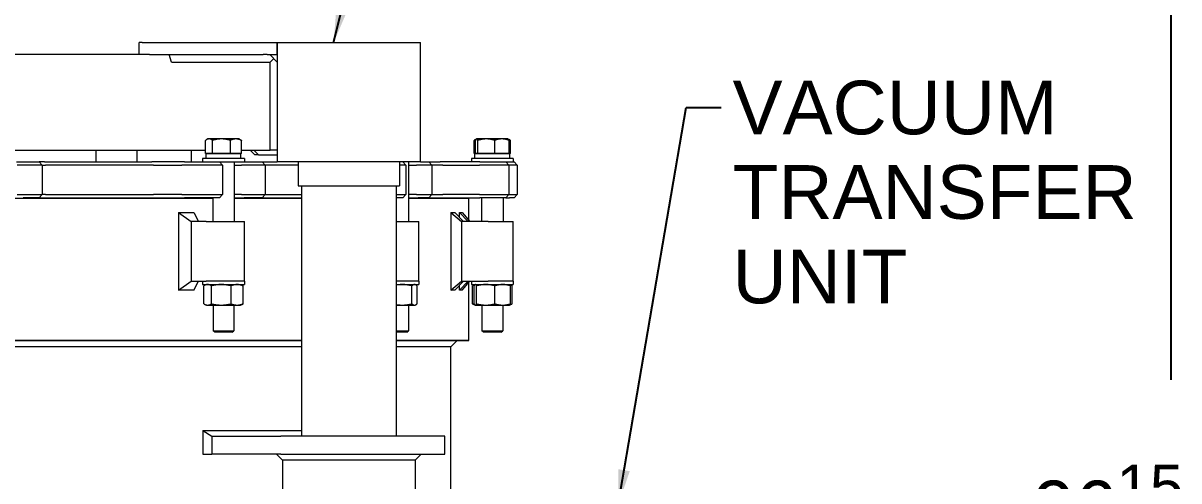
# Model space of a CAD drawing. Header units: inches. Extents: x 19 to 503, y 7 to 322.
# Drawn here: x 374.01 to 422.46, y 118.13 to 137.31 of the extents above; entities that cross this region are included whole.
import ezdxf

# ---------------------------------------------------------------- set-up
doc = ezdxf.new("R2010")
doc.units = ezdxf.units.IN
doc.header["$LTSCALE"] = 15
doc.header["$MEASUREMENT"] = 0
for name, color, linetype, lineweight in [('Dimension (ANSI)', 7, 'Continuous', 25), ('Symbol (ANSI)', 7, 'Continuous', 25), ('Visible (ANSI)', 7, 'Continuous', 50)]:
    doc.layers.add(name, color=color, linetype=linetype, lineweight=lineweight)
doc.styles.add('MEMCOR Medium', font='arial.ttf')
doc.dimstyles.new('Default (ANSI)', dxfattribs={"dimscale": 15, "dimtxt": 0.15, "dimasz": 0.098425, "dimexe": 0.125, "dimexo": 0.0625, "dimgap": 0.031496, "dimtad": 0, "dimtih": 1, "dimtoh": 1, "dimdec": 4, "dimrnd": 1e-08, "dimzin": 3, "dimdsep": 46, "dimlunit": 5, "dimtxsty": 'MEMCOR Medium', "dimcen": 0.09, "dimdle": 0.393701, "dimclrd": 256, "dimclre": 256, "dimclrt": 256, "dimadec": 0, "dimazin": 1, "dimtfac": 0.8, "dimtofl": 0, "dimtmove": 0, "dimatfit": 3, "dimfxl": 1, "dimfrac": 1, "dimtolj": 1, "dimtzin": 4, "dimlwd": -1, "dimlwe": -1, "dimarcsym": 0})
doc.dimstyles.new('Default (ANSI)$7', dxfattribs={"dimscale": 15, "dimtxt": 0.15, "dimasz": 0.098425, "dimexe": 0.125, "dimexo": 0.0625, "dimgap": 0.031496, "dimtad": 0, "dimtih": 1, "dimtoh": 1, "dimdec": 4, "dimrnd": 1e-08, "dimzin": 3, "dimdsep": 46, "dimlunit": 5, "dimtxsty": 'MEMCOR Medium', "dimcen": 0.09, "dimdle": 0.393701, "dimclrd": 256, "dimclre": 256, "dimclrt": 256, "dimadec": 0, "dimazin": 1, "dimtfac": 0.8, "dimtofl": 0, "dimtmove": 0, "dimatfit": 3, "dimfxl": 1, "dimfrac": 1, "dimtolj": 1, "dimtzin": 4, "dimlwd": -1, "dimlwe": -1, "dimarcsym": 0})

# ---------------------------------------------------------------- blocks, each defined once
blk = doc.blocks.new('*D23')
at = {"layer": 'Defpoints', "color": 0, "transparency": 16777216}
for p in [(368.258, 140.509), (422.116, 140.509), (390.404, 43.556)]:
    blk.add_point(p, dxfattribs=at)
at = {"layer": 'Dimension (ANSI)', "transparency": 16777216}
for p, q in [((369.196, 140.509), (423.991, 140.509)), ((422.116, 139.032), (422.116, 122.363)), ((422.116, 45.033), (422.116, 106.884)), ((391.341, 43.556), (423.991, 43.556))]:
    blk.add_line(p, q, dxfattribs=at)
for points in [[(421.87, 139.032), (422.362, 139.032), (422.116, 140.509)], [(421.87, 45.033), (422.362, 45.033), (422.116, 43.556)]]:
    blk.add_solid(points, dxfattribs=at)
at = {"layer": 'Dimension (ANSI)', "transparency": 16777216, "char_height": 2.25, "attachment_point": 2, "style": 'MEMCOR Medium'}
for s, insert in [('\\A1; \\fArial|b0|i0;96{\\H0.8x;\\S15#16;} in', (422.116, 118.81)), ('\\A1;[2462.6 mm]{\\P\\fArial|b0|i0;SHIPPING\\P\\fArial|b0|i0;HEIGHT}', (422.116, 114.151))]:
    blk.add_mtext(s, dxfattribs=dict(at, insert=insert))

msp = doc.modelspace()

# ---------------------------------------------------------------- linework, layer by layer
at = {"layer": 'Visible (ANSI)', "linetype": 'Continuous', "lineweight": 18}
for p, q in [((378.99591, 136.4937), (378.87225, 136.4937)), ((378.87225, 135.9937), (378.87225, 136.4937)), ((378.99591, 136.4937), (384.0666, 136.4937)), ((384.0666, 136.4937), (384.2398, 136.4937)), ((384.2398, 136.4937), (384.65824, 136.4937)), ((384.65824, 135.9937), (384.65824, 136.4937)), ((384.65824, 136.4937), (384.65905, 136.4937)), ((384.65905, 136.4937), (385.41905, 136.4937)), ((384.65905, 136.4937), (384.65905, 131.4937)), ((385.41905, 136.4937), (389.89905, 136.4937)), ((389.89905, 136.4937), (390.65905, 136.4937)), ((390.65905, 131.4937), (390.65905, 136.4937)), ((379.31046, 135.9937), (360.88264, 135.9937)), ((379.31046, 135.9937), (384.0666, 135.9937)), ((380.22516, 135.6812), (380.12859, 135.9937)), ((380.22516, 135.6812), (384.36184, 135.6812)), ((384.2398, 135.9937), (384.0666, 135.9937)), ((384.2398, 135.9937), (384.65824, 135.9937)), ((384.65905, 135.6812), (384.34655, 135.9937)), ((384.36184, 135.6812), (384.51045, 135.8298)), ((384.36184, 131.9937), (384.36184, 135.6812)), ((384.65824, 135.9937), (384.65901, 135.9937)), ((384.65901, 135.9937), (384.65905, 135.9937)), ((384.65905, 135.9937), (384.65905, 135.6812)), ((381.65578, 131.85333), (381.65578, 132.39874)), ((381.75078, 132.45733), (381.69673, 132.42612)), ((381.80071, 132.45733), (381.75078, 132.45733)), ((382.32115, 132.45733), (381.80071, 132.45733)), ((381.94565, 131.85333), (381.94565, 132.39874)), ((382.92722, 132.45733), (382.32115, 132.45733)), ((382.69666, 131.85333), (382.69666, 132.39874)), ((383.06278, 132.45733), (382.92722, 132.45733)), ((383.06278, 132.45733), (383.11683, 132.42612)), ((383.15778, 131.85333), (383.15778, 132.39874)), ((393.01384, 132.45406), (392.91801, 132.39874)), ((392.91801, 131.85333), (392.91801, 132.39874)), ((392.97567, 131.85333), (392.97567, 132.39874)), ((393.0195, 132.45733), (393.01384, 132.45406)), ((393.02511, 132.45733), (393.0195, 132.45733)), ((393.42446, 132.45733), (393.02511, 132.45733)), ((393.07455, 131.85333), (393.07455, 132.39874)), ((394.07484, 132.45733), (393.42446, 132.45733)), ((393.77437, 131.85333), (393.77437, 132.39874)), ((394.3315, 132.45733), (394.07484, 132.45733)), ((394.3315, 132.45733), (394.33716, 132.45406)), ((394.33716, 132.45406), (394.43298, 132.39874)), ((394.37532, 131.85333), (394.37532, 132.39874)), ((394.43298, 131.85333), (394.43298, 132.39874)), ((373.50962, 131.9937), (381.65578, 131.9937)), ((377.04777, 131.9937), (377.04777, 131.4937)), ((378.77184, 131.9937), (378.77184, 131.4937)), ((381.06216, 131.4937), (381.06216, 131.9937)), ((381.80071, 131.85333), (381.65578, 131.85333)), ((381.67728, 131.85333), (383.13628, 131.85333)), ((381.67728, 131.63433), (381.67728, 131.85333)), ((381.75078, 131.85333), (381.75078, 131.85333)), ((381.94565, 131.85333), (381.80071, 131.85333)), ((382.32115, 131.85333), (381.94565, 131.85333)), ((382.69666, 131.85333), (382.32115, 131.85333)), ((382.92722, 131.85333), (382.69666, 131.85333)), ((383.15778, 131.85333), (382.92722, 131.85333)), ((383.06278, 131.85333), (383.06278, 131.85333)), ((383.13628, 131.63433), (383.13628, 131.85333)), ((383.15778, 131.9937), (384.36184, 131.9937)), ((383.7178, 131.7937), (383.52759, 131.9937)), ((383.68209, 131.9937), (383.87231, 131.7937)), ((383.87231, 131.7937), (383.7178, 131.7937)), ((383.87231, 131.7937), (384.65905, 131.7937)), ((384.65905, 131.9937), (384.36184, 131.9937)), ((392.97567, 131.85333), (392.91801, 131.85333)), ((392.946, 131.85333), (394.405, 131.85333)), ((392.946, 131.63433), (392.946, 131.85333)), ((393.02511, 131.85333), (392.97567, 131.85333)), ((393.0195, 131.85333), (393.0195, 131.85333)), ((393.07455, 131.85333), (393.02511, 131.85333)), ((393.42446, 131.85333), (393.07455, 131.85333)), ((393.77437, 131.85333), (393.42446, 131.85333)), ((394.07484, 131.85333), (393.77437, 131.85333)), ((394.37532, 131.85333), (394.07484, 131.85333)), ((394.3315, 131.85333), (394.3315, 131.85333)), ((394.43298, 131.85333), (394.37532, 131.85333)), ((394.405, 131.63433), (394.405, 131.85333)), ((373.73359, 131.4937), (374.0061, 131.4937)), ((374.03628, 131.3637), (373.76246, 131.3637)), ((374.0061, 131.4937), (374.67413, 131.4937)), ((374.80413, 131.3637), (374.03628, 131.3637)), ((374.9034, 131.4937), (374.67413, 131.4937)), ((374.67413, 131.4937), (374.80413, 131.3637)), ((374.80413, 131.3637), (374.94114, 131.3637)), ((374.80413, 131.3637), (374.80413, 130.1237)), ((374.9034, 131.4937), (379.40664, 131.4937)), ((379.46792, 131.3637), (374.94114, 131.3637)), ((380.22743, 131.4937), (379.40664, 131.4937)), ((379.46792, 131.3637), (380.11934, 131.3637)), ((380.11934, 131.3637), (380.65762, 131.3637)), ((380.76571, 131.4937), (380.22743, 131.4937)), ((382.01272, 131.3637), (380.65762, 131.3637)), ((380.76571, 131.4937), (381.94465, 131.4937)), ((383.28178, 131.63433), (381.53178, 131.63433)), ((381.53178, 131.63433), (381.53178, 131.4937)), ((381.94465, 131.4937), (382.18229, 131.4937)), ((382.2515, 131.3637), (382.01272, 131.3637)), ((382.18229, 131.4937), (382.23841, 131.4937)), ((382.23841, 131.4937), (382.36841, 131.3637)), ((382.23841, 131.4937), (383.26798, 131.4937)), ((382.36841, 131.3637), (382.2515, 131.3637)), ((382.36841, 131.3637), (382.36841, 130.1237)), ((382.85428, 131.4937), (382.85428, 128.9937)), ((382.85428, 131.3637), (383.15775, 131.3637)), ((383.5102, 131.3637), (383.15775, 131.3637)), ((383.26798, 131.4937), (383.43502, 131.4937)), ((383.28178, 131.63433), (383.28178, 131.4937)), ((383.43502, 131.4937), (383.66246, 131.4937)), ((383.73874, 131.3637), (383.5102, 131.3637)), ((383.66246, 131.4937), (384.02203, 131.4937)), ((384.15203, 131.3637), (383.73874, 131.3637)), ((384.02203, 131.4937), (384.65905, 131.4937)), ((384.02203, 131.4937), (384.15203, 131.3637)), ((385.53405, 131.3637), (384.15203, 131.3637)), ((384.15203, 131.3637), (384.15203, 130.1237)), ((385.41905, 131.4937), (384.65905, 131.4937)), ((389.89905, 131.4937), (385.41905, 131.4937)), ((385.53405, 131.4937), (385.53405, 130.4937)), ((389.78405, 131.4937), (389.78405, 130.4937)), ((389.84364, 131.3637), (389.78405, 131.3637)), ((390.00743, 131.3637), (389.84364, 131.3637)), ((390.65905, 131.4937), (389.89905, 131.4937)), ((389.92348, 131.4937), (390.05348, 131.3637)), ((390.05348, 131.3637), (390.00743, 131.3637)), ((390.05348, 131.3637), (390.05348, 130.1237)), ((390.16595, 131.4937), (390.16595, 128.9937)), ((390.16595, 131.3637), (390.49795, 131.3637)), ((390.84847, 131.3637), (390.49795, 131.3637)), ((390.65905, 131.4937), (390.73842, 131.4937)), ((390.73842, 131.4937), (390.88617, 131.4937)), ((390.99693, 131.3637), (390.84847, 131.3637)), ((390.88617, 131.4937), (391.01498, 131.4937)), ((391.14498, 131.3637), (390.99693, 131.3637)), ((391.01498, 131.4937), (391.48244, 131.4937)), ((391.01498, 131.4937), (391.14498, 131.3637)), ((391.60684, 131.3637), (391.14498, 131.3637)), ((391.14498, 131.3637), (391.14498, 130.1237)), ((392.20821, 131.4937), (391.48244, 131.4937)), ((391.60684, 131.3637), (392.18285, 131.3637)), ((392.18285, 131.3637), (393.13311, 131.3637)), ((393.15847, 131.4937), (392.20821, 131.4937)), ((394.5505, 131.63433), (392.8005, 131.63433)), ((392.8005, 131.63433), (392.8005, 131.4937)), ((394.30088, 131.3637), (393.13311, 131.3637)), ((393.15847, 131.4937), (394.17443, 131.4937)), ((394.17443, 131.4937), (394.23799, 131.4937)), ((394.23799, 131.4937), (394.24099, 131.4937)), ((394.24099, 131.4937), (394.37099, 131.3637)), ((394.24099, 131.4937), (394.5505, 131.4937)), ((394.36474, 131.3637), (394.30088, 131.3637)), ((394.37099, 131.3637), (394.36474, 131.3637)), ((394.66008, 131.3637), (394.37099, 131.3637)), ((394.37099, 131.3637), (394.37099, 130.1237)), ((394.5505, 131.63433), (394.5505, 131.4937)), ((394.5505, 131.4937), (394.57748, 131.4937)), ((394.57748, 131.4937), (394.58838, 131.4937)), ((394.58838, 131.4937), (394.71838, 131.3637)), ((394.70586, 131.3637), (394.66008, 131.3637)), ((394.71838, 131.3637), (394.70586, 131.3637)), ((394.71838, 131.3637), (394.71838, 130.1237)), ((385.53405, 130.4937), (389.78405, 130.4937)), ((385.67405, 130.4937), (385.67405, 119.9937)), ((389.64405, 130.4937), (389.64405, 119.9937)), ((381.95928, 129.96245), (373.30112, 129.96245)), ((373.76246, 130.1237), (374.03628, 130.1237)), ((374.67413, 129.9937), (374.0061, 129.9937)), ((374.03628, 130.1237), (374.80413, 130.1237)), ((374.67413, 129.9937), (374.80413, 130.1237)), ((374.67413, 129.9937), (379.74988, 129.9937)), ((374.94114, 130.1237), (374.80413, 130.1237)), ((374.94114, 130.1237), (379.46792, 130.1237)), ((380.11934, 130.1237), (379.46792, 130.1237)), ((379.74988, 129.9937), (380.22743, 129.9937)), ((380.65762, 130.1237), (380.11934, 130.1237)), ((380.22743, 129.9937), (380.76571, 129.9937)), ((380.65762, 130.1237), (382.01272, 130.1237)), ((381.94465, 129.9937), (380.76571, 129.9937)), ((382.18229, 129.9937), (381.94465, 129.9937)), ((381.95928, 129.9937), (381.95928, 128.9937)), ((382.01272, 130.1237), (382.2515, 130.1237)), ((382.23841, 129.9937), (382.18229, 129.9937)), ((382.23841, 129.9937), (382.36841, 130.1237)), ((382.2515, 130.1237), (382.36841, 130.1237)), ((383.15775, 130.1237), (382.85428, 130.1237)), ((382.85428, 129.9937), (383.26584, 129.9937)), ((385.67405, 129.96245), (382.85428, 129.96245)), ((383.15775, 130.1237), (383.5102, 130.1237)), ((383.43502, 129.9937), (383.26584, 129.9937)), ((383.66246, 129.9937), (383.43502, 129.9937)), ((383.5102, 130.1237), (383.73874, 130.1237)), ((384.02203, 129.9937), (383.66246, 129.9937)), ((383.73874, 130.1237), (384.15203, 130.1237)), ((384.02203, 129.9937), (384.15203, 130.1237)), ((384.02203, 129.9937), (385.67405, 129.9937)), ((384.15203, 130.1237), (385.67405, 130.1237)), ((389.64405, 130.1237), (389.84364, 130.1237)), ((389.73837, 129.9937), (389.64405, 129.9937)), ((389.90138, 129.9937), (389.73837, 129.9937)), ((389.84364, 130.1237), (390.00743, 130.1237)), ((389.92348, 129.9937), (389.90138, 129.9937)), ((389.92348, 129.9937), (390.05348, 130.1237)), ((390.00743, 130.1237), (390.05348, 130.1237)), ((390.49795, 130.1237), (390.16595, 130.1237)), ((390.16595, 129.9937), (390.57017, 129.9937)), ((392.68471, 129.96245), (390.16595, 129.96245)), ((390.49795, 130.1237), (390.84847, 130.1237)), ((390.73842, 129.9937), (390.57017, 129.9937)), ((390.88617, 129.9937), (390.73842, 129.9937)), ((390.84847, 130.1237), (390.99693, 130.1237)), ((391.01498, 129.9937), (390.88617, 129.9937)), ((390.99693, 130.1237), (391.14498, 130.1237)), ((391.01498, 129.9937), (391.14498, 130.1237)), ((391.01498, 129.9937), (391.67375, 129.9937)), ((391.14498, 130.1237), (391.60684, 130.1237)), ((392.18285, 130.1237), (391.60684, 130.1237)), ((391.67375, 129.9937), (392.20821, 129.9937)), ((393.13311, 130.1237), (392.18285, 130.1237)), ((392.20821, 129.9937), (393.15847, 129.9937)), ((392.65346, 129.9937), (392.68471, 129.96245)), ((392.68471, 129.04585), (392.68471, 129.96245)), ((393.13311, 130.1237), (394.30088, 130.1237)), ((394.17443, 129.9937), (393.15847, 129.9937)), ((393.228, 129.9937), (393.228, 128.9937)), ((394.123, 129.9937), (394.123, 128.9937)), ((394.23799, 129.9937), (394.17443, 129.9937)), ((394.24099, 129.9937), (394.23799, 129.9937)), ((394.24099, 129.9937), (394.37099, 130.1237)), ((394.24099, 129.9937), (394.39021, 129.9937)), ((394.30088, 130.1237), (394.36474, 130.1237)), ((394.36474, 130.1237), (394.37099, 130.1237)), ((394.37099, 130.1237), (394.66008, 130.1237)), ((394.53192, 129.9937), (394.39021, 129.9937)), ((394.57748, 129.9937), (394.53192, 129.9937)), ((394.58838, 129.9937), (394.57748, 129.9937)), ((394.58838, 129.9937), (394.71838, 130.1237)), ((394.66008, 130.1237), (394.70586, 130.1237)), ((394.70586, 130.1237), (394.71838, 130.1237)), ((380.51685, 129.36855), (380.51685, 126.11885)), ((380.51685, 129.36855), (381.16113, 129.36855)), ((380.51685, 129.36855), (381.04577, 128.9937)), ((381.16113, 129.36855), (381.36322, 128.9937)), ((391.92983, 129.36855), (391.92983, 126.11885)), ((391.92983, 129.36855), (392.10346, 129.36855)), ((391.92983, 129.36855), (392.38649, 128.9937)), ((392.10346, 129.36855), (392.46961, 128.9937)), ((392.29566, 129.36855), (392.6647, 128.9937)), ((392.29566, 129.17178), (392.29566, 129.36855)), ((392.29566, 129.36855), (392.41749, 129.36855)), ((392.41749, 129.36855), (392.72789, 128.9937)), ((381.67924, 128.9937), (381.04577, 128.9937)), ((381.04577, 128.9937), (381.04577, 126.4937)), ((381.67924, 128.9937), (383.28178, 128.9937)), ((383.28178, 126.4937), (383.28178, 128.9937)), ((389.64405, 128.9937), (390.59345, 128.9937)), ((390.59345, 126.4937), (390.59345, 128.9937)), ((393.50479, 128.9937), (392.38649, 128.9937)), ((392.38649, 128.9937), (392.38649, 126.4937)), ((393.50479, 128.9937), (394.5505, 128.9937)), ((394.5505, 126.4937), (394.5505, 128.9937)), ((380.51685, 126.11885), (381.04577, 126.4937)), ((381.04577, 126.4937), (381.67924, 126.4937)), ((381.16113, 126.11885), (381.36322, 126.4937)), ((381.53178, 126.4937), (381.53178, 126.35308)), ((383.28178, 126.4937), (381.67924, 126.4937)), ((383.28178, 126.4937), (381.67924, 126.4937)), ((383.28178, 126.4937), (383.28178, 126.35308)), ((390.59345, 126.4937), (389.64405, 126.4937)), ((390.59345, 126.4937), (389.64405, 126.4937)), ((390.59345, 126.4937), (390.59345, 126.35308)), ((391.92983, 126.11885), (392.38649, 126.4937)), ((392.10346, 126.11885), (392.46961, 126.4937)), ((392.29566, 126.11885), (392.6647, 126.4937)), ((392.38649, 126.4937), (393.50479, 126.4937)), ((392.41749, 126.11885), (392.72789, 126.4937)), ((392.8005, 126.4937), (392.8005, 126.35308)), ((394.5505, 126.4937), (393.50479, 126.4937)), ((394.5505, 126.4937), (393.50479, 126.4937)), ((394.5505, 126.4937), (394.5505, 126.35308)), ((381.16113, 126.11885), (380.51685, 126.11885)), ((381.53178, 126.35308), (383.28178, 126.35308)), ((381.58365, 125.54594), (381.58365, 126.30121)), ((381.68778, 126.35308), (381.62854, 126.32545)), ((381.90137, 125.54594), (381.90137, 126.30121)), ((382.72449, 125.54594), (382.72449, 126.30121)), ((383.12578, 126.35308), (383.18502, 126.32545)), ((383.22991, 125.54594), (383.22991, 126.30121)), ((389.64405, 126.35308), (390.59345, 126.35308)), ((390.30551, 125.54594), (390.30551, 126.30121)), ((390.43745, 126.35308), (390.46281, 126.34125)), ((390.52039, 125.54594), (390.52039, 126.30121)), ((392.10346, 126.11885), (391.92983, 126.11885)), ((392.29566, 126.11885), (392.29566, 126.31562)), ((392.41749, 126.11885), (392.29566, 126.11885)), ((392.68471, 124.02495), (392.68471, 126.44155)), ((392.8005, 126.35308), (394.5505, 126.35308)), ((392.95029, 126.35018), (392.84527, 126.30121)), ((392.84527, 125.54594), (392.84527, 126.30121)), ((392.90846, 125.54594), (392.90846, 126.30121)), ((392.9565, 126.35308), (392.95029, 126.35018)), ((393.01683, 125.54594), (393.01683, 126.30121)), ((393.78386, 125.54594), (393.78386, 126.30121)), ((394.3945, 126.35308), (394.4007, 126.35018)), ((394.4007, 126.35018), (394.50573, 126.30121)), ((394.44253, 125.54594), (394.44253, 126.30121)), ((394.50573, 125.54594), (394.50573, 126.30121)), ((381.68778, 125.49408), (381.62854, 125.5217)), ((381.68778, 125.49408), (381.74251, 125.49408)), ((381.74251, 125.49408), (382.31293, 125.49408)), ((381.96928, 125.49408), (381.96928, 124.41944)), ((382.31293, 125.49408), (382.9772, 125.49408)), ((382.84428, 125.49408), (382.84428, 124.41944)), ((382.9772, 125.49408), (383.12578, 125.49408)), ((383.12578, 125.49408), (383.18502, 125.5217)), ((389.64405, 125.49408), (389.90454, 125.49408)), ((389.90454, 125.49408), (390.41295, 125.49408)), ((390.15595, 125.49408), (390.15595, 124.41944)), ((390.41295, 125.49408), (390.43745, 125.49408)), ((390.43745, 125.49408), (390.46281, 125.5059)), ((392.95029, 125.49697), (392.84527, 125.54594)), ((392.9565, 125.49408), (392.95029, 125.49697)), ((392.9565, 125.49408), (392.96265, 125.49408)), ((392.96265, 125.49408), (393.40035, 125.49408)), ((393.238, 125.49408), (393.238, 124.41944)), ((393.40035, 125.49408), (394.1132, 125.49408)), ((394.113, 125.49408), (394.113, 124.41944)), ((394.1132, 125.49408), (394.3945, 125.49408)), ((394.3945, 125.49408), (394.4007, 125.49697)), ((394.4007, 125.49697), (394.50573, 125.54594)), ((381.96928, 124.41944), (382.84428, 124.41944)), ((382.03744, 124.35333), (381.96928, 124.41944)), ((382.77612, 124.35333), (382.03744, 124.35333)), ((382.77612, 124.35333), (382.84428, 124.41944)), ((389.64405, 124.41944), (390.15595, 124.41944)), ((390.08779, 124.35333), (389.64405, 124.35333)), ((390.08779, 124.35333), (390.15595, 124.41944)), ((393.238, 124.41944), (394.113, 124.41944)), ((393.30616, 124.35333), (393.238, 124.41944)), ((394.04484, 124.35333), (393.30616, 124.35333)), ((394.04484, 124.35333), (394.113, 124.41944)), ((342.68228, 124.02495), (385.67405, 124.02495)), ((385.67405, 123.9937), (342.71356, 123.9937)), ((385.67405, 123.7437), (367.68349, 123.7437)), ((389.64405, 124.02495), (392.68471, 124.02495)), ((392.65346, 123.9937), (389.64405, 123.9937)), ((391.9332, 123.7437), (389.64405, 123.7437)), ((391.9332, 123.7437), (392.1832, 123.9937)), ((391.9332, 112.2437), (391.9332, 123.7437)), ((392.65346, 123.9937), (392.68471, 124.02495)), ((381.53614, 120.24236), (381.53614, 119.2437)), ((381.53614, 120.24236), (385.67405, 120.24236)), ((381.53614, 120.24236), (381.92088, 119.9937)), ((381.92088, 119.9937), (384.80941, 119.9937)), ((381.92088, 119.9937), (381.92088, 119.2437)), ((391.68905, 119.9937), (384.80941, 119.9937)), ((391.68905, 119.2437), (391.68905, 119.9937)), ((381.53614, 119.2437), (381.92088, 119.2437)), ((384.80941, 119.2437), (381.92088, 119.2437)), ((384.87755, 118.9937), (384.62755, 119.2437)), ((384.80941, 119.2437), (391.68905, 119.2437)), ((390.44055, 118.9937), (390.69055, 119.2437)), ((384.87755, 118.9937), (384.87755, 111.6937)), ((390.44055, 118.9937), (384.87755, 118.9937)), ((390.44055, 118.9937), (390.44055, 111.6937))]:
    msp.add_line(p, q, dxfattribs=at)
for points, weights in [([(381.80071, 132.45733), (381.73345, 132.45733), (381.65578, 132.39874)], [1, 1.0379548493, 1]), ([(381.94565, 132.39874), (381.86798, 132.45733), (381.80071, 132.45733)], [1, 1.0379548493, 1]), ([(382.32115, 132.45733), (382.14688, 132.45733), (381.94565, 132.39874)], [1, 1.0379548493, 1]), ([(382.69666, 132.39874), (382.49542, 132.45733), (382.32115, 132.45733)], [1, 1.0379548493, 1]), ([(382.92722, 132.45733), (382.82021, 132.45733), (382.69666, 132.39874)], [1, 1.0379548493, 1]), ([(383.15778, 132.39874), (383.03422, 132.45733), (382.92722, 132.45733)], [1, 1.0379548493, 1]), ([(383.11683, 132.42612), (383.13664, 132.41468), (383.15778, 132.39874)], [1.01477953359, 1.01005189042, 1]), ([(392.99604, 132.4361), (392.95877, 132.42227), (392.91801, 132.39874)], [1.01810318657, 1.01490424563, 1]), ([(393.02511, 132.45733), (393.00217, 132.45733), (392.97567, 132.39874)], [1, 1.0379548493, 1]), ([(393.07455, 132.39874), (393.04805, 132.45733), (393.02511, 132.45733)], [1, 1.0379548493, 1]), ([(393.42446, 132.45733), (393.26206, 132.45733), (393.07455, 132.39874)], [1, 1.0379548493, 1]), ([(393.77437, 132.39874), (393.58685, 132.45733), (393.42446, 132.45733)], [1, 1.0379548493, 1]), ([(394.07484, 132.45733), (393.93539, 132.45733), (393.77437, 132.39874)], [1, 1.0379548493, 1]), ([(394.37532, 132.39874), (394.2143, 132.45733), (394.07484, 132.45733)], [1, 1.0379548493, 1]), ([(394.33716, 132.45406), (394.35495, 132.44379), (394.37532, 132.39874)], [1.01375847525, 1.02892942038, 1]), ([(394.43298, 132.39874), (394.39222, 132.42227), (394.35495, 132.4361)], [1, 1.01490424563, 1.01810318657]), ([(381.74251, 126.35308), (381.66878, 126.35308), (381.58365, 126.30121)], [1, 1.0379548493, 1]), ([(381.90137, 126.30121), (381.81624, 126.35308), (381.74251, 126.35308)], [1, 1.0379548493, 1]), ([(382.31293, 126.35308), (382.12192, 126.35308), (381.90137, 126.30121)], [1, 1.0379548493, 1]), ([(382.72449, 126.30121), (382.50394, 126.35308), (382.31293, 126.35308)], [1, 1.0379548493, 1]), ([(382.9772, 126.35308), (382.85992, 126.35308), (382.72449, 126.30121)], [1, 1.0379548493, 1]), ([(383.22991, 126.30121), (383.09448, 126.35308), (382.9772, 126.35308)], [1, 1.0379548493, 1]), ([(383.18502, 126.32545), (383.20674, 126.31532), (383.22991, 126.30121)], [1.01477953359, 1.01005189042, 1]), ([(389.90454, 126.35308), (389.77858, 126.35308), (389.64405, 126.33027)], [1, 1.02537966499, 1.01681755933]), ([(390.30551, 126.30121), (390.09063, 126.35308), (389.90454, 126.35308)], [1, 1.0379548493, 1]), ([(390.41295, 126.35308), (390.36309, 126.35308), (390.30551, 126.30121)], [1, 1.0379548493, 1]), ([(390.52039, 126.30121), (390.46281, 126.35308), (390.41295, 126.35308)], [1, 1.0379548493, 1]), ([(392.93079, 126.33429), (392.88994, 126.32204), (392.84527, 126.30121)], [1.01810318657, 1.01490424563, 1]), ([(392.96265, 126.35308), (392.9375, 126.35308), (392.90846, 126.30121)], [1, 1.0379548493, 1]), ([(393.01683, 126.30121), (392.98779, 126.35308), (392.96265, 126.35308)], [1, 1.0379548493, 1]), ([(393.40035, 126.35308), (393.22236, 126.35308), (393.01683, 126.30121)], [1, 1.0379548493, 1]), ([(393.78386, 126.30121), (393.57834, 126.35308), (393.40035, 126.35308)], [1, 1.0379548493, 1]), ([(394.1132, 126.35308), (393.96035, 126.35308), (393.78386, 126.30121)], [1, 1.0379548493, 1]), ([(394.44253, 126.30121), (394.26604, 126.35308), (394.1132, 126.35308)], [1, 1.0379548493, 1]), ([(394.4007, 126.35018), (394.4202, 126.34109), (394.44253, 126.30121)], [1.01375847525, 1.02892942038, 1]), ([(394.50573, 126.30121), (394.46106, 126.32204), (394.4202, 126.33429)], [1, 1.01490424563, 1.01810318657]), ([(381.58365, 125.54594), (381.66878, 125.49408), (381.74251, 125.49408)], [1, 1.0379548493, 1]), ([(381.74251, 125.49408), (381.81624, 125.49408), (381.90137, 125.54594)], [1, 1.0379548493, 1]), ([(381.90137, 125.54594), (382.12192, 125.49408), (382.31293, 125.49408)], [1, 1.0379548493, 1]), ([(382.31293, 125.49408), (382.50394, 125.49408), (382.72449, 125.54594)], [1, 1.0379548493, 1]), ([(382.72449, 125.54594), (382.85992, 125.49408), (382.9772, 125.49408)], [1, 1.0379548493, 1]), ([(382.9772, 125.49408), (383.09448, 125.49408), (383.22991, 125.54594)], [1, 1.0379548493, 1]), ([(383.22991, 125.54594), (383.20674, 125.53183), (383.18502, 125.5217)], [1, 1.01005189042, 1.01477953359]), ([(389.64405, 125.51688), (389.77858, 125.49408), (389.90454, 125.49408)], [1.01681755933, 1.02537966499, 1]), ([(389.90454, 125.49408), (390.09063, 125.49408), (390.30551, 125.54594)], [1, 1.0379548493, 1]), ([(390.30551, 125.54594), (390.36309, 125.49408), (390.41295, 125.49408)], [1, 1.0379548493, 1]), ([(390.41295, 125.49408), (390.46281, 125.49408), (390.52039, 125.54594)], [1, 1.0379548493, 1]), ([(392.84527, 125.54594), (392.88994, 125.52511), (392.93079, 125.51287)], [1, 1.01490424563, 1.01810318657]), ([(392.90846, 125.54594), (392.9375, 125.49408), (392.96265, 125.49408)], [1, 1.0379548493, 1]), ([(392.96265, 125.49408), (392.98779, 125.49408), (393.01683, 125.54594)], [1, 1.0379548493, 1]), ([(393.01683, 125.54594), (393.22236, 125.49408), (393.40035, 125.49408)], [1, 1.0379548493, 1]), ([(393.40035, 125.49408), (393.57834, 125.49408), (393.78386, 125.54594)], [1, 1.0379548493, 1]), ([(393.78386, 125.54594), (393.96035, 125.49408), (394.1132, 125.49408)], [1, 1.0379548493, 1]), ([(394.1132, 125.49408), (394.26604, 125.49408), (394.44253, 125.54594)], [1, 1.0379548493, 1]), ([(394.44253, 125.54594), (394.4202, 125.50606), (394.4007, 125.49697)], [1, 1.02892942038, 1.01375847525]), ([(394.4202, 125.51287), (394.46106, 125.52511), (394.50573, 125.54594)], [1.01810318657, 1.01490424563, 1])]:
    msp.add_rational_spline(points, weights, degree=2, dxfattribs=at)

# ---------------------------------------------------------------- texts
at = {"layer": 'Symbol (ANSI)', "insert": (403.74717, 134.8997), "char_height": 2.2500001, "width": 16.9453138, "attachment_point": 1, "line_spacing_factor": 0.944221, "style": 'MEMCOR Medium'}
msp.add_mtext('\\fArial|b0|i0;VACUUM\\P\\fArial|b0|i0;TRANSFER\\P\\fArial|b0|i0;UNIT', dxfattribs=at)

# ---------------------------------------------------------------- dimensions: what is measured, and where the dimension line sits
at = {"layer": 'Dimension (ANSI)'}
dim = msp.add_linear_dim(base=(422.11571, 140.5087), p1=(390.40393, 43.5562), p2=(368.25849, 140.5087), angle=90, text=' \\fArial|b0|i0;<> in\\X[2462.6 mm]{\\P\\fArial|b0|i0;SHIPPING\\P\\fArial|b0|i0;HEIGHT}', dimstyle='Default (ANSI)', override={"dimgap": 0.031496, "dimdec": 4, "dimpost": '', "dimtol": 0, "dimlim": 0, "dimtp": 0, "dimtm": 0, "dimtdec": 2, "dimatfit": 1, "dimtvp": -0.375}, dxfattribs=at)
dim.commit()
dim.dimension.update_dxf_attribs({"geometry": '*D23', "text_midpoint": (422.11571, 114.6233), "dimtype": 160})

# ---------------------------------------------------------------- leaders
at = {"layer": 'Symbol (ANSI)', "annotation_type": 0, "has_hookline": 1, "hookline_direction": 0}
for points, text_width in [([(387.02376, 136.4937), (389.23148, 145.48389), (390.70785, 145.48389)], 8.95089), ([(398.94891, 117.1187), (401.79835, 133.7747), (403.27473, 133.7747)], 16.82589)]:
    msp.add_leader(points, dimstyle='Default (ANSI)$7', override={"dimtad": 0}, dxfattribs=dict(at, text_width=text_width))

doc.saveas('drawing.dxf')
